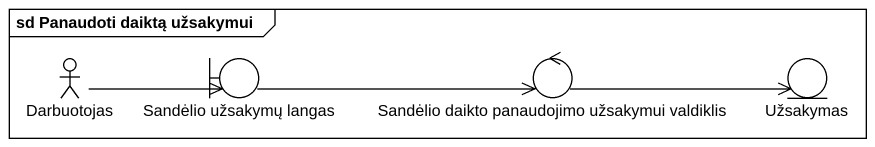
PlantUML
@startuml
mainframe sd Panaudoti daiktą užsakymui
actor Darbuotojas
boundary "Sandėlio užsakymų langas" as Sandėlio_užsakymų_langas
control "Sandėlio daikto panaudojimo užsakymui valdiklis" as Sandėlio_daikto_panaudojimo
entity Užsakymas
Darbuotojas -right-> Sandėlio_užsakymų_langas
Sandėlio_užsakymų_langas -right-> Sandėlio_daikto_panaudojimo
Sandėlio_daikto_panaudojimo -right-> Užsakymas
@enduml
